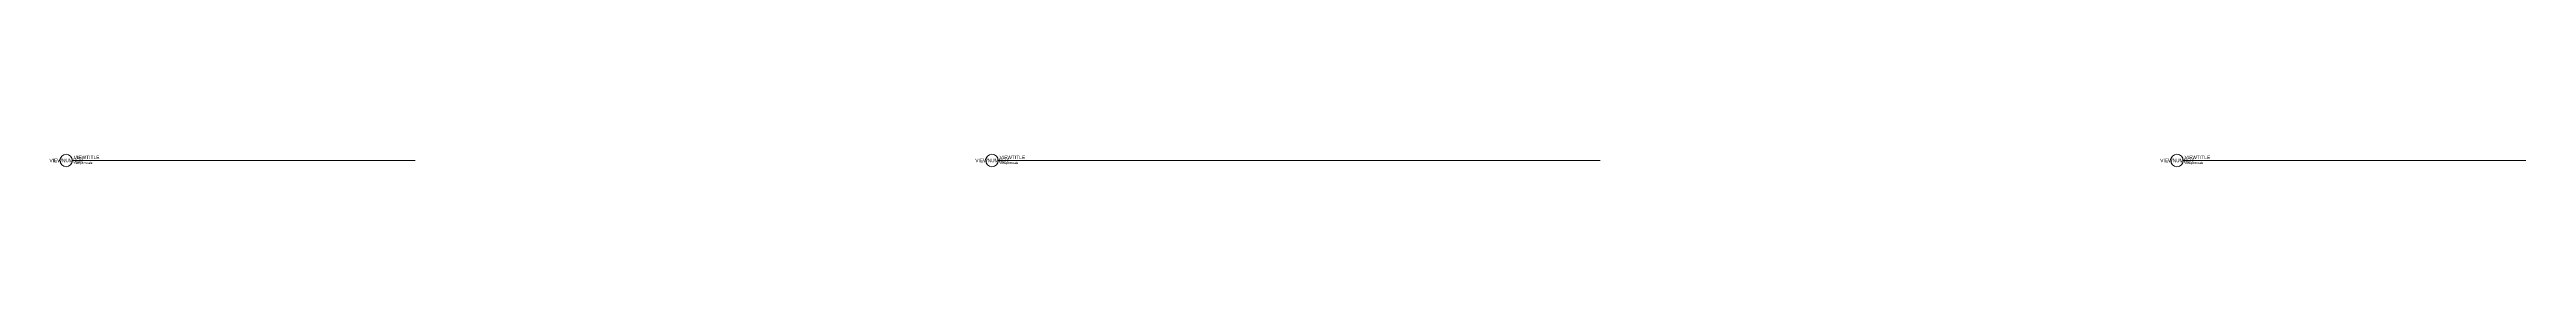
# Model space of a CAD drawing. Header units: inches. Extents: x -655 to 7847, y -465 to 1226.
# Drawn here: x 3832 to 7847, y 1205 to 1226 of the extents above; entities that cross this region are included whole.
import ezdxf
from ezdxf.enums import TextEntityAlignment as Align

# ---------------------------------------------------------------- set-up
doc = ezdxf.new("R2010")
doc.units = ezdxf.units.IN
doc.header["$LTSCALE"] = 0.25
doc.header["$MEASUREMENT"] = 0
doc.layers.get('0').update_dxf_attribs({"lineweight": 18})
doc.styles.add('style1', font='arial.ttf')

# ---------------------------------------------------------------- blocks, each defined once
blk = doc.blocks.new('Anno_Title_A1')
at = {"color": 0, "linetype": 'ByBlock', "lineweight": -2}
blk.add_circle((0, 0), 2.25, dxfattribs=at)
blk.add_circle((0, 0), 2.25, dxfattribs=at)
at = {"color": 0, "linetype": 'ByBlock', "lineweight": -2, "style": 'style1'}
blk.add_attdef('NUMBER', text='', height=1.25, dxfattribs=at).set_placement((0, 0), align=Align.MIDDLE)
blk = doc.blocks.new('Anno_Title_T1')
at = {"color": 0, "linetype": 'ByBlock', "lineweight": -2, "style": 'style1'}
blk.add_attdef('TITLE', (2.75, 0.5), '', height=1.25, dxfattribs=at)
blk.add_attdef('SCALE', text='', height=0.75, dxfattribs=at).set_placement((2.75, -0.5), align=Align.TOP_LEFT)
blk = doc.blocks.new('*U18')
blk.add_lwpolyline([(0, 0, 0.025, 0.025, 0), (11.581, 0, 0.025, 0.025, 0)], format="xyseb")
blk = doc.blocks.new('*U19')
blk.add_lwpolyline([(0, 0, 0.025, 0.025, 0), (20.338, 0, 0.025, 0.025, 0)], format="xyseb")
blk = doc.blocks.new('*U20')
blk.add_lwpolyline([(0, 0, 0.025, 0.025, 0), (11.581, 0, 0.025, 0.025, 0)], format="xyseb")

msp = doc.modelspace()

# ---------------------------------------------------------------- block references
at = {"xscale": 4.5, "yscale": 4.5, "zscale": 4.5}
for name, p, values in [('Anno_Title_A1', (3858.8, 1215.6), {'NUMBER': 'VIEWNUMBER'}), ('Anno_Title_T1', (3858.8, 1215.6), {'SCALE': 'ViewportScale', 'TITLE': 'VIEWTITLE'}), ('Anno_Title_A1', (5359.6, 1215.6), {'NUMBER': 'VIEWNUMBER'}), ('Anno_Title_T1', (5359.6, 1215.6), {'SCALE': 'ViewportScale', 'TITLE': 'VIEWTITLE'}), ('Anno_Title_A1', (7280.6, 1215.6), {'NUMBER': 'VIEWNUMBER'}), ('Anno_Title_T1', (7280.6, 1215.6), {'SCALE': 'ViewportScale', 'TITLE': 'VIEWTITLE'})]:
    msp.add_blockref(name, p, dxfattribs=at).add_auto_attribs(values)
at = {"xscale": 48, "yscale": 48, "zscale": 48}
for name, p in [('*U18', (3869, 1215.6)), ('*U19', (5369.7, 1215.6)), ('*U20', (7290.7, 1215.6))]:
    msp.add_blockref(name, p, dxfattribs=at)

doc.saveas('drawing.dxf')
